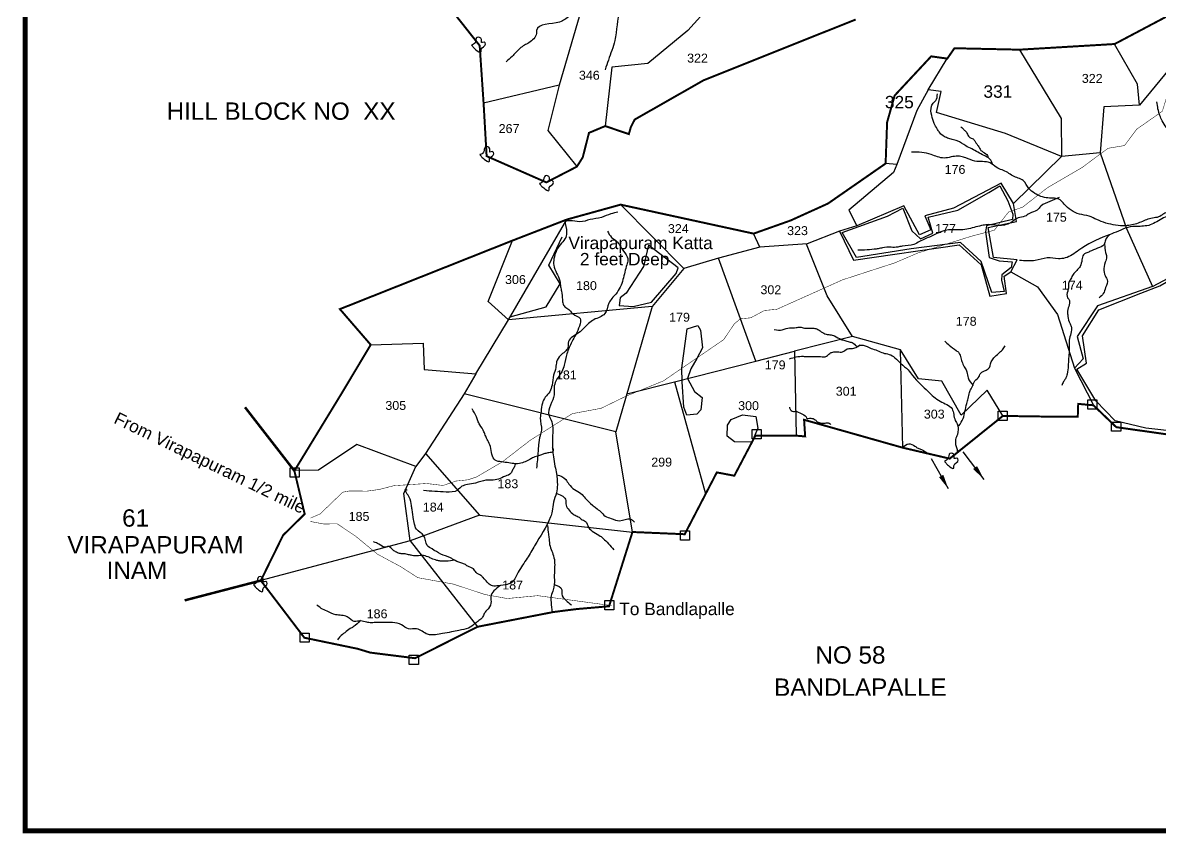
# Model space of a CAD drawing. Header units: feet. Extents: x 788859 to 794437, y 1564731 to 1569692.
# Drawn here: x 788859 to 791154, y 1564731 to 1566368 of the extents above; entities that cross this region are included whole.
import ezdxf
from ezdxf.enums import TextEntityAlignment as Align

# ---------------------------------------------------------------- set-up
doc = ezdxf.new("R2010")
doc.units = ezdxf.units.FT
doc.header["$LTSCALE"] = 15
doc.header["$MEASUREMENT"] = 0
doc.linetypes.add('HIDDEN2', pattern=[0.1875, 0.125, -0.0625])
for name, color, linetype in [('HILL', 17, 'Continuous'), ('PLOT', 7, 'Continuous'), ('PLOT NO', 7, 'Continuous'), ('ROADS', 6, 'Continuous'), ('TANKS-STREAM', 4, 'Continuous'), ('text', 1, 'Continuous'), ('VILLAGE STONES', 240, 'Continuous')]:
    doc.layers.add(name, color=color, linetype=linetype)
doc.styles.get("Standard").update_dxf_attribs({"font": 'arial.ttf'})
doc.dimstyles.get("Standard").update_dxf_attribs({"dimtxt": 0.18, "dimasz": 30, "dimexe": 0.18, "dimexo": 0.0625, "dimgap": 0.09, "dimtad": 0, "dimtih": 1, "dimtoh": 1, "dimdec": 4, "dimzin": 0, "dimdsep": 46, "dimtxsty": 'Standard', "dimcen": 0.09, "dimadec": 0, "dimazin": 0, "dimtfac": 1, "dimtdec": 4, "dimtofl": 0, "dimtmove": 0, "dimatfit": 3, "dimfxl": 1, "dimtolj": 1, "dimtzin": 0, "dimarcsym": 0})

msp = doc.modelspace()

# ---------------------------------------------------------------- linework, layer by layer
at = {"color": 5, "linetype": 'HIDDEN2', "ltscale": 20, "const_width": 5}
for points in [[(789407.4, 1565463.1), (789307.8, 1565591.4)], [(789339.7, 1565241.6), (789186.1, 1565201.6)]]:
    msp.add_lwpolyline(points, dxfattribs=at)
at = {"layer": 'HILL'}
for points in [[(790512.7, 1565944.3), (790603.8, 1565977.4), (790634.8, 1565993), (790653, 1565947.3), (790670.2, 1565931.5), (790695.6, 1565942.5), (790686, 1565975.2), (790745.6, 1565989.3), (790808, 1566024.6), (790830.5, 1566038.3), (790846.8, 1566008.4), (790857, 1565981.5), (790856.2, 1565970.1), (790803.6, 1565957.7), (790801.3, 1565945.2), (790808.9, 1565894), (790829.1, 1565887.1), (790855.5, 1565884.9), (790853.3, 1565873.8), (790834.5, 1565858.5), (790833.9, 1565847.8), (790839.4, 1565824.8), (790814.5, 1565823), (790792.6, 1565885.5), (790751.3, 1565923.8), (790651.9, 1565911.1), (790541.5, 1565893.5), (790512.7, 1565944.3)], [(789843, 1565774.1), (789915.5, 1565794.2), (789943.8, 1565840.4), (789921, 1565878.4), (789947.9, 1565935.2)], [(790064.8, 1565812.3), (790062.5, 1565797), (790091, 1565794.6), (790127.5, 1565803.3), (790177.3, 1565861.7), (790181.5, 1565872.6), (790121.5, 1565918.5), (790111.6, 1565875.6), (790077, 1565821.8), (790064.8, 1565812.3)], [(790997.6, 1565735.6), (791030, 1565788), (791115.1, 1565821.8), (791153.6, 1565836.8), (791179.1, 1565851.1)], [(790189, 1565670.2), (790199.7, 1565749.7), (790221.1, 1565756.5), (790226.4, 1565747.1), (790230.9, 1565711.5), (790219.5, 1565690.1), (790207.2, 1565669), (790200.5, 1565649.4), (790214.7, 1565623.2), (790229.7, 1565610.9), (790227.3, 1565586.2), (790219.5, 1565577.2), (790199.3, 1565575.4), (790192.7, 1565591.9), (790189.4, 1565642.8), (790189, 1565670.2)], [(791250.6, 1565535.3), (791125.1, 1565549.5), (791063.1, 1565563.8), (791024.3, 1565604.3), (790986, 1565668.6), (791005.5, 1565680.2), (790997.6, 1565735.6)], [(790281, 1565555), (790288.2, 1565566.9), (790311.2, 1565576.2), (790338, 1565572.8), (790342.6, 1565549), (790330.5, 1565521), (790295.4, 1565521.3), (790280.5, 1565532.9), (790281, 1565555)]]:
    msp.add_lwpolyline(points, dxfattribs=at)
at = {"layer": 'PLOT'}
for points in [[(789681.7, 1566507.1), (789888.5, 1566504.9), (790068.2, 1566645.7), (790071.8, 1566435.4), (789986.7, 1566395.5), (789941.8, 1566241.8), (789789.1, 1566205.2)], [(791304.6, 1566549.9), (791335.2, 1566514.7), (791291.8, 1566435.5), (791246.7, 1566353.3), (791184.7, 1566289.6), (791112.3, 1566201.2), (791040.6, 1566197.8), (791032.6, 1566105.3), (790955.1, 1566097.3), (790841.6, 1566143.9), (790702.8, 1566186.2), (790711.9, 1566228.6), (790685.8, 1566232), (790724.5, 1566295.2)], [(790246, 1566402), (790201.3, 1566351.8), (790120.5, 1566285.2), (790047.8, 1566277.6), (790034.4, 1566159)], [(791112.3, 1566201.2), (791108.1, 1566243.7), (791062.1, 1566324.6)], [(790870.1, 1566313.2), (790954.4, 1566174), (790955.1, 1566097.3)], [(789941.8, 1566241.8), (789918.4, 1566150.1), (789977.3, 1566077.1)], [(790685.8, 1566232), (790663, 1566190.2), (790622.6, 1566081.2), (790600.1, 1566083.4)], [(790858, 1566002.4), (790955.1, 1566097.3)], [(791032.6, 1566105.3), (791086, 1565952.3), (791138.8, 1565835.4), (791027.6, 1565796), (790986.6, 1565734.5), (790998.8, 1565688.9), (790980.8, 1565670.6)], [(790622.6, 1566081.2), (790616, 1566065), (790525.9, 1565989.3), (790542.3, 1565957.9), (790506.8, 1565947.1), (790441.7, 1565921.2), (790346.5, 1565914.3), (790333.8, 1565941.9)], [(790506.8, 1565947.1), (790535.2, 1565888.5), (790748.7, 1565919.2), (790793, 1565879.2), (790810.4, 1565815.9), (790844, 1565820.8), (790839.1, 1565855.7), (790852.8, 1565864.5), (790865.8, 1565889.1), (790817.4, 1565893.7), (790807.3, 1565954.4), (790864.1, 1565966.2), (790858, 1566002.4), (790833.3, 1566044), (790737.1, 1565993.1), (790679.5, 1565978), (790691.1, 1565949.3), (790668.2, 1565939.6), (790636.9, 1565997.7), (790542.3, 1565957.9)], [(790346.5, 1565914.3), (790263.1, 1565892.3), (790192.8, 1565871.8), (790065.5, 1566000.4)], [(789839.5, 1565768), (789956.9, 1565970.3)], [(790192.8, 1565871.8), (790129.2, 1565794.6), (789839.5, 1565768), (789798.6, 1565804.9), (789847.4, 1565927.9)], [(790533.1, 1565734.2), (790481.9, 1565816.5), (790440.5, 1565920.7)], [(790174.4, 1565642.7), (790338, 1565684.7), (790263.1, 1565892.3)], [(790852.8, 1565864.5), (790906.2, 1565834.7), (790946.7, 1565778.4), (790980.8, 1565670.6), (791019.3, 1565595.4)], [(791138.8, 1565835.4), (791182.9, 1565858.7)], [(790129.2, 1565794.6), (790056, 1565541.5)], [(789561.4, 1565717.5), (789667.3, 1565720.6), (789669.4, 1565667.5), (789773.4, 1565658.6), (789839.5, 1565768)], [(790634.5, 1565509.8), (790630.3, 1565707.3), (790533.1, 1565734.2), (790416.2, 1565704.9)], [(790338, 1565684.7), (790416.2, 1565704.9), (790419.4, 1565534.1)], [(790836.6, 1565573.9), (790804.7, 1565625.7), (790752.4, 1565575.7), (790713.2, 1565644.3), (790666.5, 1565648.8), (790630.3, 1565707.3)], [(789773.4, 1565658.6), (789749.7, 1565618.4), (789671.7, 1565497.9), (789652.3, 1565471.7), (789533.1, 1565515.9), (789456, 1565464.7), (789407.9, 1565463.8)], [(790078.3, 1565618.5), (790174.4, 1565642.8), (790237, 1565416.4)], [(789780.6, 1565373.9), (790089.4, 1565339.6), (790056, 1565541.5), (789749.7, 1565618.4)], [(789671.7, 1565497.9), (789780.6, 1565373.9), (789640.9, 1565322.1), (789627.9, 1565417.2), (789652.3, 1565471.7)], [(789640.9, 1565322.1), (789339.7, 1565241.6)], [(789640.9, 1565322.1), (789776.8, 1565148.3)]]:
    msp.add_lwpolyline(points, dxfattribs=at)
at = {"layer": 'PLOT NO', "color": 5, "const_width": 10}
msp.add_lwpolyline([(788864.4, 1569380.1), (794275.6, 1569380.1), (794275.6, 1564736.5), (788864.4, 1564736.5)], close=True, dxfattribs=at)
at = {"layer": 'PLOT NO', "color": 5, "linetype": 'HIDDEN2', "ltscale": 5, "const_width": 4}
for points in [[(790539.7, 1566374.1), (790232.9, 1566251.4), (790094, 1566172.2), (790086.3, 1566157.3), (790082.1, 1566142.8), (790034.4, 1566159), (790001.7, 1566145.3), (789989.1, 1566095.8), (789977.3, 1566077.1), (789915.6, 1566045.3), (789795.2, 1566098.3), (789789.1, 1566205.2), (789781.2, 1566321.4), (789680.2, 1566449.1)], [(791246.6, 1565525.6), (791065.4, 1565551.2), (791019.3, 1565595.4), (790988.6, 1565598.2), (790987.7, 1565572.2), (790915.3, 1565572.7), (790836.6, 1565573.9), (790729.4, 1565487.7), (790634.5, 1565509.8), (790435.6, 1565566.1), (790437.8, 1565532.5), (790419.4, 1565534.1), (790337.3, 1565534), (790294.9, 1565453.2), (790259.6, 1565459.9), (790194.8, 1565335.1), (790089.4, 1565339.6), (790042.2, 1565189.7), (789977.6, 1565184.1), (789930.1, 1565178.1), (789776.8, 1565148.3), (789650.9, 1565084.8), (789560.3, 1565096.2), (789535.3, 1565103.8), (789427.5, 1565126.2), (789339.7, 1565241.6), (789384.7, 1565333.1), (789428.2, 1565375.9), (789407.4, 1565463.1), (789501.7, 1565617.7), (789561.4, 1565717.5), (789499.2, 1565789.5), (789847.4, 1565927.9), (789956.9, 1565970.3), (790065.5, 1566000.4), (790333.8, 1565941.9), (790408.4, 1565968.4), (790483.8, 1566002.6), (790600.1, 1566083.4), (790603.1, 1566166.6), (790618.3, 1566220.6), (790692, 1566299.7), (790724.5, 1566295.2), (790738.9, 1566316.1), (790870.1, 1566313.2), (791062.1, 1566324.6), (791257.5, 1566428)]]:
    msp.add_lwpolyline(points, dxfattribs=at)
at = {"layer": 'ROADS', "linetype": 'HIDDEN2', "ltscale": 10, "const_width": 1}
for points in [[(790664.5, 1565902.6), (790774.4, 1565937), (790819.3, 1565948.7), (790848.2, 1565985.6), (790876.6, 1565995.4), (790926.8, 1566034.7), (790996.4, 1566075.3), (791048.7, 1566114.1), (791082.1, 1566119.7), (791106.8, 1566152.8), (791158.3, 1566188.9), (791176.4, 1566247.1), (791200.8, 1566289), (791233.7, 1566334.4), (791256, 1566349.7)], [(789440.4, 1565367.9), (789459.4, 1565376.1), (789505, 1565420), (789518.9, 1565422.5), (789553.8, 1565422.1), (789578.5, 1565425.4), (789608, 1565433.1), (789674.3, 1565437.5), (789707.4, 1565433.5), (789733.1, 1565442.4), (789757.6, 1565445), (789775.4, 1565451), (789826.6, 1565481), (789883.1, 1565524.7), (789967.8, 1565578.4), (790026.1, 1565589.3), (790077, 1565614), (790151.8, 1565644.6), (790273.4, 1565727.9), (790295, 1565759.9), (790307.2, 1565770), (790327.9, 1565771.9), (790355.7, 1565786.8), (790380.5, 1565789.1), (790454, 1565822), (790513.4, 1565848.7), (790619.6, 1565883.2), (790664.5, 1565902.6)], [(789438.9, 1565361), (789466.7, 1565355.7), (789493.7, 1565356.2), (789530.4, 1565331.6), (789558, 1565308.8), (789574.9, 1565294.9), (789622.6, 1565269.2), (789656.5, 1565247.4), (789728.2, 1565234.4), (789791.3, 1565213.5), (789836.8, 1565205.3), (789898.5, 1565211.1), (789994.3, 1565198.2), (790018, 1565195), (790047.5, 1565191)]]:
    msp.add_lwpolyline(points, dxfattribs=at)
at = {"layer": 'TANKS-STREAM'}
for points in [[(790088.4, 1566480.5), (790071.3, 1566462.5), (790064.6, 1566453.8), (790060.5, 1566440.6), (790044.8, 1566429.1), (789993.2, 1566405.6), (789968.8, 1566387), (789961.8, 1566380.8), (789942.4, 1566368.9), (789896, 1566351.8), (789895.6, 1566346), (789880.3, 1566327.1), (789871.3, 1566322.1), (789862.2, 1566315.5), (789846.5, 1566299.4), (789834.5, 1566288.7)], [(790071.8, 1566435.4), (790066.4, 1566410.3), (790056.2, 1566347.2), (790053.8, 1566331.6), (790047.8, 1566311.7)], [(790047.8, 1566311.7), (790034.2, 1566272.7)], [(790816.4, 1566081.1), (790810.3, 1566092.5), (790798.6, 1566099.6), (790774.1, 1566112.8), (790761.8, 1566119), (790744.7, 1566129), (790734.6, 1566131.9), (790725, 1566134.9), (790716, 1566139.3), (790708.1, 1566147.1), (790704, 1566153.5), (790698.1, 1566164.2), (790693, 1566180.1), (790692.7, 1566199.1), (790697.9, 1566207.2), (790701.1, 1566210.6), (790704.7, 1566224.1)], [(791498.8, 1566081.6), (791477.1, 1566070.3), (791470.7, 1566060), (791453.6, 1566045.1), (791446.5, 1566038.3), (791395.6, 1566028.8), (791378.6, 1566029.5), (791365.7, 1566029.3), (791354.3, 1566026.5), (791344.6, 1566024.7), (791336.6, 1566024.2), (791322.1, 1566037.3), (791312.1, 1566040.8), (791307.4, 1566044.3), (791297.9, 1566044.9), (791286.4, 1566053.3), (791283.6, 1566054.8), (791269.9, 1566062), (791264.5, 1566076.7), (791258.3, 1566085.5), (791239.9, 1566097.1), (791222, 1566109.7), (791210.1, 1566118.8), (791190.6, 1566131.6), (791175.7, 1566144.8), (791158.3, 1566169.3), (791153.2, 1566180.2), (791147.4, 1566207.9)], [(790752.1, 1566157.3), (790758, 1566151.8), (790759.6, 1566150.3), (790763.1, 1566146.7), (790767, 1566138.9), (790770.2, 1566135.8), (790774.9, 1566133.8), (790780, 1566129.1), (790783.1, 1566124.1), (790786.6, 1566119.4), (790792.5, 1566110), (790806, 1566095.9), (790805.8, 1566095.5)], [(791339.1, 1566024), (791327.5, 1566017), (791309.4, 1566014.6), (791300.3, 1566017.7), (791275.2, 1566015.9), (791261.6, 1566017.4), (791253.9, 1566011.8), (791231.9, 1565999.6), (791208.8, 1565990.9), (791170.1, 1565985.3), (791161.3, 1565982.1), (791156, 1565978.2), (791132.3, 1565971.9), (791109.6, 1565962.9), (791084.1, 1565957.8), (791044.6, 1565963.2), (791026.1, 1565970.2), (791010.8, 1565977.1), (790990.9, 1565981.3), (790960.3, 1566001.6), (790952.2, 1566009.9), (790927.4, 1566013.8), (790900.9, 1566023.2), (790889.2, 1566032.9), (790877.5, 1566049), (790856.6, 1566058.4), (790846.4, 1566065), (790823.4, 1566075.9), (790810.7, 1566084.7), (790780, 1566088.2), (790761.9, 1566094.9), (790752.1, 1566097.6), (790745.8, 1566098.3), (790732.2, 1566096.6), (790717.9, 1566094.5), (790692, 1566101.5), (790672.9, 1566105.9), (790652.5, 1566106.6)], [(791509.1, 1566077.4), (791501.3, 1566072.6), (791489.7, 1566064.6), (791483.6, 1566059.3), (791473, 1566051), (791434.6, 1566027.6), (791398.8, 1566023.7), (791372.2, 1566025.1), (791354.9, 1566026.3), (791337.5, 1566012.9), (791321.4, 1566007.9), (791299.8, 1566011.2), (791267.6, 1566013.7), (791250.8, 1565995.1), (791217.5, 1565987), (791183.4, 1565979.6), (791164, 1565975.1), (791137.3, 1565960.7), (791109.9, 1565956.5), (791098.1, 1565956.2), (791060.3, 1565943.2), (791045.4, 1565937.6), (790989.6, 1565908.2), (790962.6, 1565892.7), (790948.7, 1565891.3), (790926.2, 1565892.7), (790902.1, 1565887.7), (790869.9, 1565887.9)], [(790950.1, 1566015), (790931.1, 1566006.6), (790913.5, 1565997.4), (790905.6, 1565989.5), (790890.2, 1565982.5), (790881, 1565976.8), (790867.4, 1565973.7), (790852.4, 1565963.8), (790827, 1565958.5), (790808.1, 1565960.1), (790797.1, 1565958.8), (790782.1, 1565955.3), (790752.3, 1565949.5), (790723.7, 1565949.1), (790691.4, 1565936.2), (790668.6, 1565926.1), (790657.1, 1565920), (790633.4, 1565916.5), (790624.6, 1565914.7), (790611, 1565914.3), (790593.9, 1565913.4), (790585.1, 1565911.2), (790577.2, 1565910.3), (790557.8, 1565908.6), (790543.8, 1565908.6)], [(790060.2, 1565985.1), (790045.9, 1565981.8), (790026.7, 1565974.6), (790004.1, 1565970.1), (789982.2, 1565966), (789953.5, 1565964.5), (789955.9, 1565953.2), (789956.6, 1565946), (789954.8, 1565934.4), (789946.5, 1565922.7), (789936.3, 1565908.1), (789931.1, 1565890.8), (789930.7, 1565878), (789942.7, 1565846.7), (789944.5, 1565834.6), (789946.3, 1565825.6), (789948.1, 1565808.8), (789949.3, 1565799.8), (789954.8, 1565792.6), (789962.6, 1565787.2), (789969.7, 1565779.9), (789983.6, 1565770.9), (789982.4, 1565755.3), (789967.4, 1565723.4), (789957.2, 1565699.4), (789951.7, 1565676.2), (789946.9, 1565663), (789934.9, 1565644.4), (789931.3, 1565631.7), (789931.3, 1565616.7), (789920.9, 1565575.4), (789925.3, 1565565.6), (789928.3, 1565535), (789928.3, 1565507.6), (789930.1, 1565491.4), (789933.1, 1565472.2), (789936.1, 1565457.7), (789937.9, 1565434.9), (789936.1, 1565418.7), (789930.1, 1565400), (789927.7, 1565381.4), (789924.1, 1565370), (789892.1, 1565311.9), (789877.1, 1565286.7), (789859, 1565258.4), (789846.4, 1565238.6), (789815.7, 1565230.8), (789804.9, 1565231.4), (789796.5, 1565238.6), (789788, 1565247.6), (789783.8, 1565251.8), (789774.2, 1565257.8), (789768.8, 1565265.1), (789757.3, 1565270.5), (789750.7, 1565274.7), (789742.9, 1565277.1), (789727.9, 1565284.3), (789722.4, 1565287.3), (789702.6, 1565295.1), (789685.1, 1565305.3), (789675.5, 1565312.5), (789668.2, 1565332.3), (789653.9, 1565345), (789649, 1565358.8), (789647.8, 1565364.8), (789644.8, 1565384.7), (789643.6, 1565393.1), (789638.2, 1565411.1), (789631.6, 1565425.7), (789634.6, 1565424.3)], [(790039.1, 1565947.1), (790047.4, 1565934.4), (790055.4, 1565928.6), (790062.3, 1565920.6), (790068.5, 1565910.5), (790079, 1565895), (790080.1, 1565888.8), (790077.9, 1565879), (790073.9, 1565864.2), (790070.3, 1565849), (790064.8, 1565834.1), (790055.8, 1565820), (790041.6, 1565801.4), (790033.6, 1565780.4), (790011.5, 1565768.1), (789991.8, 1565751.4), (789980.7, 1565741.3), (789960.4, 1565723.9), (789959, 1565712), (789944.2, 1565695.8), (789936.5, 1565683.4), (789934.7, 1565671.6), (789930.4, 1565656.3), (789927.1, 1565635.9), (789922.6, 1565622.6), (789913.5, 1565611.7), (789907.8, 1565599.8), (789904.9, 1565582.7), (789903.5, 1565569.8), (789905.7, 1565545.4), (789903.2, 1565534), (789900, 1565515.5), (789898.9, 1565502.7), (789896.1, 1565468.5)], [(791052.3, 1565940.1), (791043.4, 1565928.9), (791040.7, 1565919.6), (791027.5, 1565912.4), (791011.7, 1565905.5), (791003.7, 1565902.3), (790999.6, 1565899.4), (790996.2, 1565889.1), (790992.4, 1565875.6), (790978.4, 1565859.3), (790973.8, 1565850.7), (790969.8, 1565843.2), (790968.9, 1565833.9), (790967.5, 1565826), (790967.1, 1565812.5), (790969.6, 1565809.4), (790967.3, 1565785.5), (790967.5, 1565778.1), (790970.2, 1565764.1), (790973.1, 1565758), (790975, 1565751), (790972.9, 1565736.7), (790970.2, 1565723.5), (790970.2, 1565713.8), (790970.3, 1565703.8), (790969.2, 1565690.1), (790968.5, 1565674.9), (790966.4, 1565658.5), (790962.7, 1565648.8), (790959.1, 1565643.6), (790955.8, 1565635.4)], [(791041.7, 1565922), (791042.1, 1565916.5), (791044.9, 1565899.7), (791045.9, 1565895.3), (791043.2, 1565884.1), (791040.2, 1565867.2), (791044.6, 1565853.9), (791047, 1565849.5), (791043.9, 1565832.9), (791039.2, 1565820.7), (791030.7, 1565812.3)], [(790375.6, 1565748.2), (790391.6, 1565747.6), (790399.8, 1565750.4), (790412.9, 1565752), (790419.8, 1565752.3), (790427.4, 1565753.2), (790436.2, 1565751.3), (790453.4, 1565751), (790461, 1565749.8), (790470.4, 1565743.8), (790480.4, 1565738.8), (790487.7, 1565737.9), (790497.1, 1565735.4), (790510.1, 1565728.4), (790517.5, 1565726.3), (790526.6, 1565723.4), (790534.4, 1565720.9), (790544.2, 1565714.1), (790548, 1565717.3)], [(790406.1, 1565689.1), (790433.7, 1565694.3), (790438.5, 1565693.9), (790454, 1565693.9), (790468.4, 1565693.9), (790481.1, 1565694.3), (790487.5, 1565700.2), (790493.5, 1565702.6), (790502.7, 1565703.4), (790513.4, 1565703.4), (790522.6, 1565709), (790530.6, 1565709.8), (790540.6, 1565712.2), (790543.7, 1565713.8), (790547.3, 1565716.2), (790554.9, 1565716.6), (790570.9, 1565710.2), (790583.2, 1565706.2), (790595.2, 1565701), (790607.2, 1565698.2), (790618.7, 1565691.5), (790630.9, 1565679.5), (790645.4, 1565666.8), (790654.6, 1565655.2), (790685.7, 1565623.3), (790710.2, 1565603.6), (790734.1, 1565588.1), (790740.5, 1565565), (790745.3, 1565555.8), (790744.9, 1565536.7), (790742.1, 1565512.4), (790745.9, 1565501), (790744.1, 1565503.6)], [(790719.4, 1565724.5), (790728.2, 1565716.9), (790742.5, 1565706.1), (790748.1, 1565701), (790751.7, 1565691), (790754.9, 1565681), (790760.1, 1565670.7), (790764.1, 1565662.7), (790766.5, 1565650.8), (790776.9, 1565635.1)], [(790748, 1565553.8), (790756.4, 1565568.9), (790760.2, 1565583.1), (790764, 1565599.2), (790766.8, 1565609.2), (790769.2, 1565621.5), (790772.4, 1565628.3), (790775.6, 1565633.9), (790780, 1565644.6), (790788.7, 1565653.4), (790790.8, 1565659.1), (790807.2, 1565668.7), (790813.1, 1565683), (790818.7, 1565691.4), (790827.9, 1565700.2), (790835.9, 1565707.3), (790841.5, 1565715.3)], [(790406.2, 1565591.9), (790406.5, 1565590.2), (790409.6, 1565585), (790414, 1565583.1), (790418.5, 1565583.2), (790429.5, 1565578.5), (790439.7, 1565571.8), (790441.6, 1565568.4), (790443.7, 1565568.8), (790449.2, 1565569.3), (790458, 1565566.1), (790462.2, 1565561.9), (790465.9, 1565560.5), (790478.3, 1565559.6), (790486.2, 1565559.2), (790489.6, 1565556.7)], [(789853.8, 1565477.2), (789825.5, 1565481.1), (789812.6, 1565484.6), (789802.7, 1565512.1), (789797.4, 1565524.4), (789793.3, 1565533.1), (789789.8, 1565541.9), (789781.6, 1565555.9), (789777.5, 1565564.1), (789774.6, 1565572.3), (789765.9, 1565588)], [(789927.5, 1565511.3), (789928.8, 1565502), (789920.8, 1565499.6), (789912.6, 1565497.8), (789905.6, 1565495.5), (789898, 1565492.6), (789887.5, 1565489.1), (789881.1, 1565485), (789870.5, 1565480.3), (789857.7, 1565477.4), (789853, 1565476.8), (789851.2, 1565471.6), (789847.7, 1565465.1), (789844.2, 1565458.1), (789833.1, 1565452.3), (789819.1, 1565446.4), (789805, 1565444.1), (789793.9, 1565444.1), (789772.9, 1565438.3), (789756.5, 1565435.3), (789745.4, 1565431.8), (789736.5, 1565424.1), (789713.8, 1565420.2), (789668.2, 1565423.1)], [(790634.5, 1565509.8), (790646.9, 1565517.9), (790659, 1565513), (790664, 1565509.6), (790670.7, 1565506.7), (790676.4, 1565503.8), (790686.7, 1565497.3)], [(789937.1, 1565455.1), (789954.9, 1565445.7), (789960.9, 1565436.4), (789972.8, 1565425.2), (789985.4, 1565417.3), (789994, 1565408), (790008.6, 1565394.1), (790015.8, 1565388.1), (790025.1, 1565380.9), (790034.4, 1565371.6), (790046.3, 1565367), (790063.5, 1565362.3), (790085.1, 1565365.9), (790093.3, 1565359.7)], [(789937, 1565417.3), (789954.9, 1565403.4), (789954.9, 1565396.7), (789959.6, 1565386.2), (789968.2, 1565376.9), (789976.1, 1565372.3), (789980.1, 1565370.3), (789986, 1565365.7), (789994.7, 1565361), (790000.9, 1565349.4), (790024.5, 1565331.3), (790030.4, 1565326.6), (790041, 1565316), (790051.6, 1565303.5)], [(789918.1, 1565352.7), (789919.8, 1565335.2), (789921.2, 1565325.9), (789923.1, 1565310.7), (789927.8, 1565298.1), (789931.8, 1565284.2), (789932.4, 1565269.7), (789931.8, 1565256.4), (789931.8, 1565243.9), (789929.7, 1565223.1), (789925.1, 1565210.5), (789925.1, 1565198), (789927.7, 1565177.7)], [(789730.9, 1565282.5), (789713.6, 1565280.7), (789701.6, 1565281), (789695, 1565282.4), (789684.3, 1565286), (789677.3, 1565289.3), (789664.4, 1565292.1), (789650.8, 1565291.3), (789645.1, 1565292.3), (789637.8, 1565293.7), (789628.5, 1565295.6), (789621.2, 1565296), (789613.5, 1565298.6), (789606.2, 1565303.3), (789597, 1565310.4), (789590.6, 1565308.7), (789578, 1565315.2), (789567.3, 1565319.5)], [(789822.9, 1565231.6), (789803.7, 1565208.5), (789804.1, 1565199.6), (789799, 1565185.1), (789794.8, 1565180.9), (789790.5, 1565174.8), (789786.8, 1565167.3), (789779.7, 1565160.7), (789771.9, 1565154.6), (789758.6, 1565145.7), (789739.4, 1565141.1), (789724.4, 1565137.8), (789706.5, 1565134.5), (789692, 1565132.2), (789676.1, 1565133.1), (789665.3, 1565139.2), (789654, 1565144.3), (789637.6, 1565143.9), (789623.5, 1565152.3), (789585.2, 1565156.8), (789574.7, 1565157.1), (789562.5, 1565156.4), (789553.3, 1565157.4), (789540.8, 1565160.1), (789528.3, 1565159.1), (789514.1, 1565168.3), (789490.8, 1565172.6), (789473.3, 1565179.8), (789461.5, 1565185.4), (789452.9, 1565192)], [(789931.6, 1565233.3), (789947, 1565223.1), (789947, 1565214.5), (789954.9, 1565201.9), (789966.2, 1565192.7)], [(789541.1, 1565161.8), (789526, 1565147.9), (789520.1, 1565144.9), (789509.2, 1565136.4), (789499.7, 1565128.8), (789494.1, 1565121.9)]]:
    msp.add_spline(points, degree=3, dxfattribs=at)
at = {"layer": 'VILLAGE STONES'}
for points in [[(791007.8, 1565606.1), (791026.3, 1565606.1), (791026.3, 1565587.4), (791007.8, 1565587.4)], [(790827, 1565583.3), (790845.5, 1565583.3), (790845.5, 1565564.6), (790827, 1565564.6)], [(790330.8, 1565546.6), (790349.2, 1565546.6), (790349.2, 1565527.9), (790330.8, 1565527.9)], [(791056, 1565561.6), (791074.5, 1565561.6), (791074.5, 1565542.9), (791056, 1565542.9)], [(789398.8, 1565468.9), (789417.2, 1565468.9), (789417.2, 1565450.2), (789398.8, 1565450.2)], [(790186.1, 1565341.8), (790204.5, 1565341.8), (790204.5, 1565323.1), (790186.1, 1565323.1)], [(790033.6, 1565201.4), (790052.1, 1565201.4), (790052.1, 1565182.6), (790033.6, 1565182.6)], [(789418.9, 1565135.6), (789437.3, 1565135.6), (789437.3, 1565116.9), (789418.9, 1565116.9)], [(789639.1, 1565091), (789657.5, 1565091), (789657.5, 1565072.3), (789639.1, 1565072.3)]]:
    msp.add_lwpolyline(points, close=True, dxfattribs=at)
for points in [[(789764.9, 1566322.3), (789772, 1566327.3), (789776, 1566338), (789784.7, 1566334), (789785, 1566327.5), (789790, 1566328.3), (789792.8, 1566324.2), (789784.4, 1566314.2), (789783.6, 1566308.3), (789773.1, 1566313.5), (789769.4, 1566316.8), (789764.9, 1566322.3)], [(789781.8, 1566101.3), (789789, 1566106.3), (789793, 1566117), (789801.6, 1566113), (789801.9, 1566106.5), (789806.9, 1566107.4), (789809.8, 1566103.2), (789801.3, 1566093.3), (789800.6, 1566087.3), (789790, 1566092.5), (789786.3, 1566095.8), (789781.8, 1566101.3)], [(789902.1, 1566042.8), (789909.3, 1566047.9), (789913.3, 1566058.6), (789921.9, 1566054.6), (789922.2, 1566048), (789927.3, 1566048.9), (789930.1, 1566044.8), (789921.6, 1566034.8), (789920.9, 1566028.9), (789910.3, 1566034.1), (789906.6, 1566037.3), (789902.1, 1566042.8)], [(790718.6, 1565482.5), (790725.8, 1565487.6), (790729.8, 1565498.3), (790738.4, 1565494.3), (790738.7, 1565487.7), (790743.8, 1565488.6), (790746.6, 1565484.5), (790738.1, 1565474.5), (790737.4, 1565468.6), (790726.8, 1565473.8), (790723.1, 1565477), (790718.6, 1565482.5)], [(789324.7, 1565233.5), (789331.8, 1565238.6), (789335.8, 1565249.3), (789344.4, 1565245.3), (789344.7, 1565238.7), (789349.8, 1565239.6), (789352.6, 1565235.5), (789344.1, 1565225.5), (789343.4, 1565219.6), (789332.8, 1565224.8), (789329.1, 1565228), (789324.7, 1565233.5)]]:
    msp.add_spline(points, degree=3, dxfattribs=at)

# ---------------------------------------------------------------- texts
at = {"layer": 'PLOT NO'}
for s, height, p in [('322', 18, (790199.7, 1566287.2)), ('346', 18, (789981.4, 1566252.6)), ('322', 18, (790995.9, 1566246.2)), ('331', 25, (790797.4, 1566216.2)), ('267', 18, (789819.5, 1566144.9)), ('Virapapuram Katta', 25, (789960.2, 1565910.6)), ('2 feet Deep', 25, (789983.4, 1565877.9)), ('180', 18, (789975.6, 1565827.9)), ('179', 18, (790163.4, 1565764.1)), ('181', 18, (789935.1, 1565647.7)), ('To Bandlapalle ', 25, (790062.7, 1565171.8))]:
    msp.add_text(s, height=height, dxfattribs=at).set_placement(p)
for s, height, p in [('325', 25, (790627.8, 1566207.4)), ('176', 18, (790740.1, 1566071.5)), ('175', 18, (790944.5, 1565975)), ('324', 18, (790181.9, 1565952)), ('323', 18, (790422.4, 1565947.9)), ('177', 18, (790721, 1565952.4)), ('306', 18, (789853.3, 1565849.2)), ('174', 18, (790976.6, 1565837.8)), ('302', 18, (790368.6, 1565828.6)), ('178', 18, (790762.7, 1565764.9)), ('179', 18, (790377.3, 1565676.9)), ('301', 18, (790520.5, 1565623.7)), ('305', 18, (789611.9, 1565595.1)), ('300', 18, (790323.6, 1565594.6)), ('303', 18, (790698.2, 1565577.6)), ('299', 18, (790148.3, 1565480.7)), ('183', 18, (789838.1, 1565437)), ('184', 18, (789687.5, 1565389.9)), ('185', 18, (789537.9, 1565371.1)), ('187', 18, (789847.7, 1565232.6)), ('186', 18, (789574.2, 1565174.5))]:
    msp.add_text(s, height=height, dxfattribs=at).set_placement(p, align=Align.MIDDLE_CENTER)
msp.add_text('From Virapapuram 1/2 mile', height=25, rotation=334.1487, dxfattribs=at).set_placement((789041.2, 1565560.3))
at = {"layer": 'text'}
for s, p in [('HILL BLOCK NO  XX', (789149.6, 1566171.7)), ('61', (789059.9, 1565350.4)), (' VIRAPAPURAM', (788935.8, 1565296.3)), (' INAM', (789015.1, 1565245)), ('NO 58', (790458.5, 1565073.9)), ('  BANDLAPALLE', (790348.1, 1565008.9))]:
    msp.add_text(s, height=35, dxfattribs=at).set_placement(p)

# ---------------------------------------------------------------- leaders
at = {"layer": 'PLOT NO', "color": 5}
for points in [[(790798.6, 1565445.7), (790756.7, 1565501.7)], [(790726.8, 1565426.5), (790692.7, 1565487.6)]]:
    msp.add_leader(points, dimstyle='Standard', override={"dimgap": 0.09, "dimtad": 0}, dxfattribs=at)

doc.saveas('drawing.dxf')
